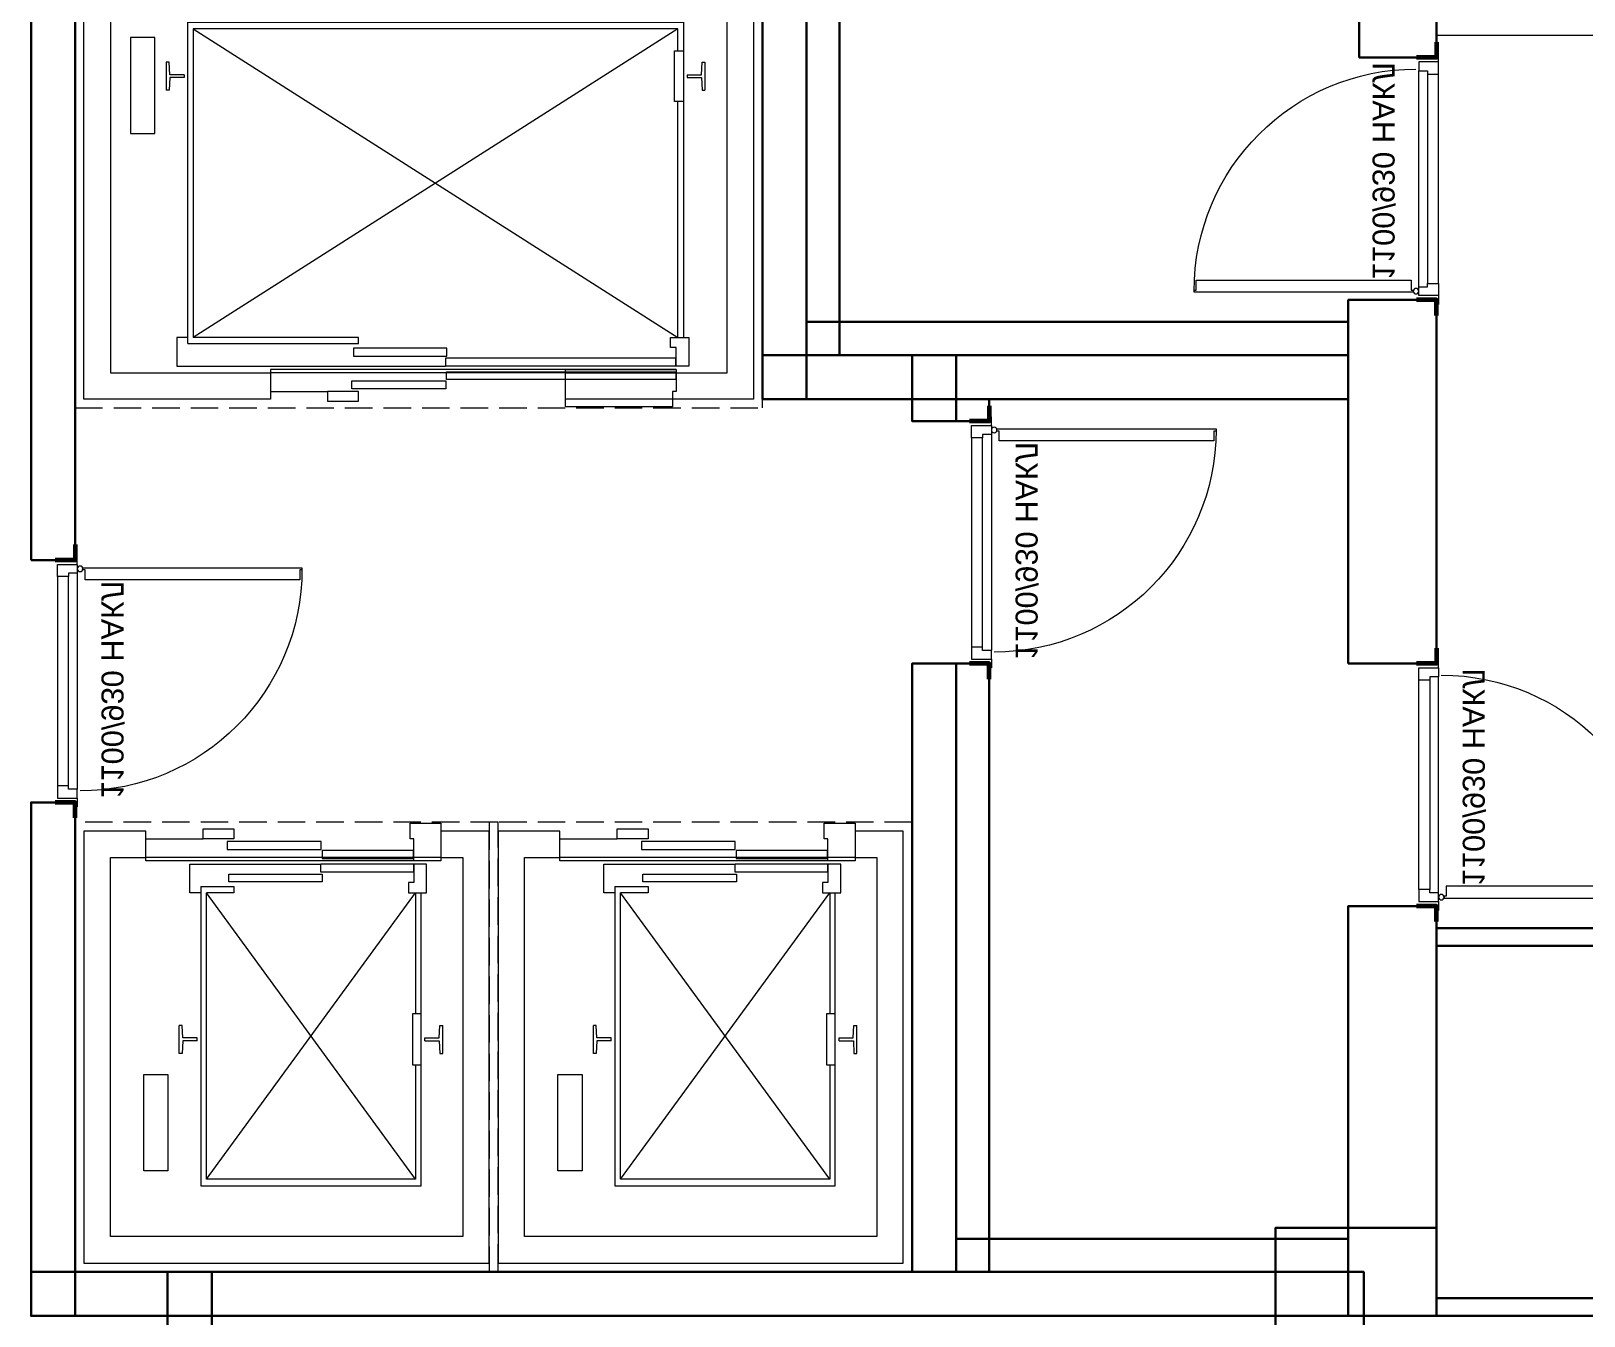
# Model space of a CAD drawing. Header units: millimetres. Extents: x 0 to 145404, y 0 to 194550.
# Drawn here: x 122225 to 129275, y 70246 to 76076 of the extents above; entities that cross this region are included whole.
import ezdxf

# ---------------------------------------------------------------- set-up
doc = ezdxf.new("R2010")
doc.units = ezdxf.units.MM
doc.linetypes.add('DASHED', pattern=[7, 5, -2, 0])
for name, color, linetype, lineweight in [('A-DOOR', 7, 'Continuous', 9), ('АР - Лифты', 173, 'Continuous', 9), ('АР - Монолит', 56, 'Continuous', 30), ('АР - Наружная стена', 144, 'Continuous', 30), ('АР - Перегородки 80', 32, 'Continuous', 30), ('АР - утеплитель', 40, 'Continuous', 30)]:
    doc.layers.add(name, color=color, linetype=linetype, lineweight=lineweight)
doc.layers.add('Q-SPCQ-1', color=9, linetype='Continuous', lineweight=9, true_color=0x808080)
doc.layers.add('АР - оборудование', color=7, linetype='Continuous', lineweight=9, true_color=0x787878)
doc.styles.add('Arial', font='arial.ttf', dxfattribs={"height": 588.085736})

# ---------------------------------------------------------------- blocks, each defined once
blk = doc.blocks.new('Электрический подъемник- стеновой - 2200 x 1100 мм-1082052-_П__План 3 этажа_с1-с5 __6_600_')
at = {"layer": 'Q-SPCQ-1'}
for p, q in [((-1000, 1650), (-1000, 220)), ((1250, 1650), (-1000, 1650)), ((1250, 192.2), (1250, 1650)), ((-975, 1620), (1225, 1620)), ((-975, 1520), (-975, 1620)), ((1225, 1620), (-975, 220)), ((-975, 1620), (1225, 220)), ((1225, 1620), (1225, 220)), ((1399.7, 1581), (1509.7, 1581)), ((1399.7, 1144.8), (1399.7, 1581)), ((1509.7, 1581), (1509.7, 1144.8)), ((-960.2, 1520), (-1000, 1520)), ((-960.2, 1290), (-960.2, 1520)), ((-1098, 1468.5), (-1098, 1341.5)), ((-1085, 1468.5), (-1098, 1468.5)), ((-1082.1, 1411.2), (-1085, 1468.5)), ((-1017, 1411.2), (-1082.1, 1411.2)), ((-1017, 1411.2), (-1017, 1398.7)), ((1267, 1411.2), (1267, 1398.7)), ((1267, 1411.2), (1332.1, 1411.2)), ((1332.1, 1411.2), (1335, 1468.5)), ((1335, 1468.5), (1348, 1468.5)), ((1348, 1468.5), (1348, 1341.5)), ((-1085, 1341.5), (-1098, 1341.5)), ((-1082, 1398.7), (-1085, 1341.5)), ((-1017, 1398.7), (-1082, 1398.7)), ((1267, 1398.7), (1332, 1398.7)), ((1332, 1398.7), (1335, 1341.5)), ((1335, 1341.5), (1348, 1341.5)), ((-1000, 1290), (-960.2, 1290)), ((-975, 220), (-975, 1290)), ((1509.7, 1144.8), (1399.7, 1144.8)), ((-1025, 220), (-1025, 90)), ((-942, 220), (-1025, 220)), ((-942, 174), (-942, 220)), ((475, 220), (1225, 220)), ((475, 192.2), (475, 220)), ((1250, 220), (1300, 220)), ((1300, 220), (1300, 90)), ((-967, 174), (-942, 174)), ((-967, 90), (-967, 174)), ((74, 170.9), (498, 170.9)), ((74, 134.9), (74, 170.9)), ((1250, 192.2), (475, 192.2)), ((498, 170.9), (498, 134.9)), ((-1025, 90), (-967, 90)), ((-967, 74.6), (875, 74.6)), ((-465, 74.6), (-967, 74.6)), ((-967, 74.6), (-967, -25.4)), ((-965, 90), (-965, 126)), ((-965, 126), (80, 126)), ((-965, 90), (80, 90)), ((-465, -95.4), (-465, 74.6)), ((498, 134.9), (74, 134.9)), ((80, 126), (80, 90)), ((1300, 90), (80, 90)), ((875, 74.6), (875, -25.4)), ((-965, 64.5), (-965, 28.5)), ((75, 64.5), (-965, 64.5)), ((-965, 28.5), (75, 28.5)), ((-465, 60), (875, 60)), ((75, 28.5), (75, 64.5)), ((79, 23), (79, -13)), ((505, 23), (79, 23)), ((505, -13), (505, 23)), ((-967, -25.4), (-950, -25.4)), ((-950, -25.4), (-950, -95.4)), ((79, -13), (505, -13)), ((475, -25.4), (615, -25.4)), ((475, -69.5), (475, -25.4)), ((615, -69.5), (475, -69.5)), ((615, -25.4), (615, -69.5)), ((875, -25.4), (615, -25.4)), ((-950, -95.4), (-465, -95.4))]:
    blk.add_line(p, q, dxfattribs=at)
blk = doc.blocks.new('Лифт Грузовой')
at = {"layer": 'АР - Лифты'}
for p, q in [((40, 3080), (40, 40)), ((2000, 3080), (40, 3080)), ((2000, 2233.5), (2000, 3080)), ((160, 2960), (1880, 2960)), ((160, 160), (160, 2960)), ((1880, 2960), (1880, 2233.5)), ((1880, 2233.5), (2000, 2233.5)), ((2000, 893.5), (1880, 893.5)), ((1880, 893.5), (1880, 160)), ((2000, 40), (2000, 893.5)), ((1880, 160), (160, 160)), ((40, 40), (2000, 40))]:
    blk.add_line(p, q, dxfattribs=at)
at = {"layer": 'АР - Лифты', "linetype": 'DASHED', "ltscale": 25}
blk.add_lwpolyline([(0, 3120), (2040, 3120), (2040, 0), (0, 0)], close=True, dxfattribs=at)
at = {"layer": 'АР - Лифты', "rotation": 90}
blk.add_blockref('Электрический подъемник- стеновой - 2200 x 1100 мм-1082052-_П__План 3 этажа_с1-с5 __6_600_', (1940, 1358.5), dxfattribs=at)
blk = doc.blocks.new('*U70')
at = {"layer": 'A-DOOR', "ltscale": 100}
for points in [[(20, 10), (-20, 10), (-20, 0)], [(1080, 10), (1120, 10), (1120, 0)]]:
    blk.add_lwpolyline(points, dxfattribs=at)
at = {"layer": 'A-DOOR'}
for points in [[(20, 10), (20, -80), (60, -80), (60, -40), (75, -40), (75, 10), (20, 10)], [(75, 10), (1025, 10)], [(1080, 10), (1080, -80), (1040, -80), (1040, -40), (1025, -40), (1025, 10), (1080, 10)], [(1025, -40), (75, -40)], [(60, -80), (1040, -80)]]:
    blk.add_lwpolyline(points, dxfattribs=at)
blk.add_lwpolyline([(45, -1090), (75, -1090), (90, -1090), (90, -1080), (90, -316.2), (90, -115), (45, -115), (45, -105), (35, -105), (35, -316.2), (35, -1090), (35, -1100), (45, -1100)], close=True, dxfattribs=at)
blk.add_circle((40, -92.5), 12.5, dxfattribs=at)
blk.add_arc((40, -92.5), 1007.5, 270, 0, dxfattribs=at)
at = {"layer": 'Defpoints', "lineweight": 60, "ltscale": 100}
for points in [[(-70, 0), (0, 0), (0, -90)], [(1170, 0), (1100, 0), (1100, -90)]]:
    blk.add_lwpolyline(points, dxfattribs=at)
at = {"layer": 'Defpoints', "linetype": 'Continuous', "ltscale": 100, "style": 'Arial'}
blk.add_text('1100/930 НАКЛ', height=100, dxfattribs=at).set_placement((90, -289.7))
blk = doc.blocks.new('*U203')
at = {"layer": 'A-DOOR'}
blk.add_lwpolyline([(-45, 1020), (-75, 1020), (-90, 1020), (-90, 1010), (-90, 246.2), (-90, 45), (-45, 45), (-45, 35), (-35, 35), (-35, 246.2), (-35, 1020), (-35, 1030), (-45, 1030)], close=True, dxfattribs=at)
at = {"layer": 'A-DOOR', "ltscale": 100}
for points in [[(-1080, 10), (-1120, 10), (-1120, 0)], [(-20, 10), (20, 10), (20, 0)]]:
    blk.add_lwpolyline(points, dxfattribs=at)
at = {"layer": 'A-DOOR'}
for points in [[(-1080, -80), (-1080, 10), (-1040, 10), (-1040, -30), (-1025, -30), (-1025, -80), (-1080, -80)], [(-60, 10), (-1040, 10)], [(-20, -80), (-20, 10), (-60, 10), (-60, -30), (-75, -30), (-75, -80), (-20, -80)], [(-1025, -30), (-75, -30)], [(-75, -80), (-1025, -80)]]:
    blk.add_lwpolyline(points, dxfattribs=at)
blk.add_circle((-40, 22.5), 12.5, dxfattribs=at)
blk.add_arc((-40, 22.5), 1007.5, 90, 180, dxfattribs=at)
at = {"layer": 'Defpoints', "lineweight": 60, "ltscale": 100}
for points in [[(-1170, 0), (-1100, 0), (-1100, -90)], [(70, 0), (0, 0), (0, -90)]]:
    blk.add_lwpolyline(points, dxfattribs=at)
at = {"layer": 'Defpoints', "linetype": 'Continuous', "ltscale": 100, "style": 'Arial'}
blk.add_text('1100/930 НАКЛ', height=100, dxfattribs=at).set_placement((-1082.8, 119.7))
blk = doc.blocks.new('Электрический подъемник- стеновой - 1300 x 950 мм-1081935-_П__План 3 этажа_с1-с5 __6_600_')
at = {"layer": 'Q-SPCQ-1'}
for p, q in [((-375, 1550), (-375, 220)), ((625, 1550), (-375, 1550)), ((-350, 1520), (600, 1520)), ((-350, 1000), (-350, 1520)), ((600, 1520), (-350, 220)), ((-350, 1520), (600, 220)), ((600, 1520), (600, 220)), ((625, 192.2), (625, 1550)), ((774.7, 1481), (884.7, 1481)), ((774.7, 1044.8), (774.7, 1481)), ((884.7, 1481), (884.7, 1044.8)), ((-335.2, 1000), (-375, 1000)), ((-335.2, 770), (-335.2, 1000)), ((884.7, 1044.8), (774.7, 1044.8)), ((-473, 948.5), (-473, 821.5)), ((-460, 948.5), (-473, 948.5)), ((-457.1, 891.2), (-460, 948.5)), ((707.1, 891.2), (710, 948.5)), ((710, 948.5), (723, 948.5)), ((723, 948.5), (723, 821.5)), ((-457, 878.7), (-460, 821.5)), ((-392, 891.2), (-457.1, 891.2)), ((-392, 878.7), (-457, 878.7)), ((-392, 891.2), (-392, 878.7)), ((642, 891.2), (642, 878.7)), ((642, 891.2), (707.1, 891.2)), ((642, 878.7), (707, 878.7)), ((707, 878.7), (710, 821.5)), ((-460, 821.5), (-473, 821.5)), ((710, 821.5), (723, 821.5)), ((-375, 770), (-335.2, 770)), ((-350, 220), (-350, 770)), ((-400, 220), (-400, 90)), ((-317, 220), (-400, 220)), ((-317, 174), (-317, 220)), ((475, 220), (600, 220)), ((475, 192.2), (475, 220)), ((625, 220), (675, 220)), ((675, 220), (675, 90)), ((-342, 174), (-317, 174)), ((-342, 90), (-342, 174)), ((74, 170.9), (498, 170.9)), ((74, 134.9), (74, 170.9)), ((625, 192.2), (475, 192.2)), ((498, 170.9), (498, 134.9)), ((-465, 74.6), (-342, 74.6)), ((-465, -95.4), (-465, 74.6)), ((-400, 90), (-342, 90)), ((-342, 74.6), (875, 74.6)), ((-342, 74.6), (-342, -25.4)), ((-340, 90), (-340, 126)), ((-340, 126), (80, 126)), ((-340, 90), (80, 90)), ((498, 134.9), (74, 134.9)), ((80, 126), (80, 90)), ((675, 90), (80, 90)), ((875, 74.6), (875, -25.4)), ((-465, 60), (875, 60)), ((-340, 64.5), (-340, 28.5)), ((75, 64.5), (-340, 64.5)), ((-340, 28.5), (75, 28.5)), ((75, 28.5), (75, 64.5)), ((79, 23), (79, -13)), ((505, 23), (79, 23)), ((505, -13), (505, 23)), ((-342, -25.4), (-325, -25.4)), ((-325, -25.4), (-325, -95.4)), ((79, -13), (505, -13)), ((475, -25.4), (615, -25.4)), ((475, -69.5), (475, -25.4)), ((615, -69.5), (475, -69.5)), ((615, -25.4), (615, -69.5)), ((875, -25.4), (615, -25.4)), ((-325, -95.4), (-465, -95.4))]:
    blk.add_line(p, q, dxfattribs=at)
blk = doc.blocks.new('Лифт Пассажирский')
at = {"layer": 'АР - Лифты'}
for p, q in [((2000, 1880), (40, 1880)), ((40, 1880), (40, 40)), ((2000, 1599), (2000, 1880)), ((160, 1760), (1880, 1760)), ((160, 160), (160, 1760)), ((1880, 1760), (1880, 1599)), ((1880, 1599), (2000, 1599)), ((2000, 259), (1880, 259)), ((1880, 259), (1880, 160)), ((2000, 40), (2000, 259)), ((1880, 160), (160, 160)), ((40, 40), (2000, 40))]:
    blk.add_line(p, q, dxfattribs=at)
at = {"layer": 'АР - Лифты', "linetype": 'DASHED', "ltscale": 25}
blk.add_lwpolyline([(0, 0), (2040, 0), (2040, 1920), (0, 1920)], close=True, dxfattribs=at)
at = {"layer": 'АР - Лифты', "rotation": 90}
blk.add_blockref('Электрический подъемник- стеновой - 1300 x 950 мм-1081935-_П__План 3 этажа_с1-с5 __6_600_', (1940, 724), dxfattribs=at)
blk = doc.blocks.new('*U68')
at = {"layer": 'A-DOOR'}
blk.add_lwpolyline([(45, 1020), (75, 1020), (90, 1020), (90, 1010), (90, 246.2), (90, 45), (45, 45), (45, 35), (35, 35), (35, 246.2), (35, 1020), (35, 1030), (45, 1030)], close=True, dxfattribs=at)
at = {"layer": 'A-DOOR', "ltscale": 100}
for points in [[(20, 10), (-20, 10), (-20, 0)], [(1080, 10), (1120, 10), (1120, 0)]]:
    blk.add_lwpolyline(points, dxfattribs=at)
at = {"layer": 'A-DOOR'}
for points in [[(20, -80), (20, 10), (60, 10), (60, -30), (75, -30), (75, -80), (20, -80)], [(60, 10), (1040, 10)], [(1080, -80), (1080, 10), (1040, 10), (1040, -30), (1025, -30), (1025, -80), (1080, -80)], [(1025, -30), (75, -30)], [(75, -80), (1025, -80)]]:
    blk.add_lwpolyline(points, dxfattribs=at)
blk.add_circle((40, 22.5), 12.5, dxfattribs=at)
blk.add_arc((40, 22.5), 1007.5, 0, 90, dxfattribs=at)
at = {"layer": 'Defpoints', "lineweight": 60, "ltscale": 100}
for points in [[(-70, 0), (0, 0), (0, -90)], [(1170, 0), (1100, 0), (1100, -90)]]:
    blk.add_lwpolyline(points, dxfattribs=at)
at = {"layer": 'Defpoints', "linetype": 'Continuous', "ltscale": 100, "style": 'Arial'}
blk.add_text('1100/930 НАКЛ', height=100, dxfattribs=at).set_placement((90, 119.7))
blk = doc.blocks.new('Лестничная клетка Н1 9000 тип 12')
at = {"layer": 'АР - Монолит'}
for points in [[(0, -200), (0, 0), (5980, 0), (5980, -200)], [(0, 0), (200, 0), (200, -2330), (0, -2330)], [(4000, -200), (4200, -200), (4200, -2960), (4000, -2960)], [(0, -3430), (200, -3430), (200, -6360), (0, -6360)], [(4000, -4360), (4200, -4360), (4200, -4060), (4000, -4060)], [(3320, -4160), (3520, -4160), (3520, -6160), (3320, -6160)], [(3320, -4360), (3320, -4160), (5980, -4160), (5980, -4360)], [(4200, -4360), (4200, -4160), (5980, -4160), (5980, -4360)]]:
    blk.add_lwpolyline(points, close=True, dxfattribs=at)
at = {"layer": 'АР - Наружная стена'}
for points in [[(5980, 0), (5980, -1860), (6380, -1860), (6380, 0)], [(5980, -2960), (5980, -4610), (6380, -4610), (6380, -2960)], [(6030, -5710), (6030, -9200), (6380, -9200), (6380, -5710)]]:
    blk.add_lwpolyline(points, close=True, dxfattribs=at)
at = {"layer": 'АР - оборудование', "ltscale": 100}
blk.add_lwpolyline([(7880, -7310), (7880, -5810), (6380, -5810), (6380, -7310)], close=True, dxfattribs=at)
at = {"layer": 'АР - Перегородки 80'}
blk.add_lwpolyline([(7980, -1760), (7980, -1680), (6380, -1680), (6380, -1760)], close=True, dxfattribs=at)
at = {"layer": 'АР - утеплитель'}
for points in [[(4200, -200), (4350, -200), (4350, -2960), (4200, -2960)], [(4200, -350), (4200, -200), (5980, -200), (5980, -350)], [(4200, -4160), (4350, -4160), (4350, -4060), (4200, -4060)], [(3520, -4510), (3520, -4360), (5980, -4360), (5980, -4510)], [(3520, -6160), (3670, -6160), (3670, -4360), (3520, -4360)]]:
    blk.add_lwpolyline(points, close=True, dxfattribs=at)
at = {"xscale": -1, "rotation": 90}
for p in [(2120, -200), (4000, -200)]:
    blk.add_blockref('Лифт Пассажирский', p, dxfattribs=at)
at = {"ltscale": 100, "rotation": 270}
for name, p in [('*U68', (6380, -1860)), ('*U203', (200, -3430)), ('*U203', (4350, -4060)), ('*U70', (6380, -4610))]:
    blk.add_blockref(name, p, dxfattribs=at)
at = {"rotation": 90.00000000000007}
blk.add_blockref('Лифт Грузовой', (3320, -6160), dxfattribs=at)
blk = doc.blocks.new('Квартира 1К 6550 тип 4')
at = {"layer": 'АР - Монолит'}
for points in [[(0, 6750), (0, 6550), (5650, 6550), (5650, 6750)], [(620, 6750), (620, 5200), (820, 5200), (820, 6750)]]:
    blk.add_lwpolyline(points, close=True, dxfattribs=at)
at = {"layer": 'АР - Наружная стена'}
for points in [[(5650, 6550), (6380, 6550), (6380, 6950), (5650, 6950)], [(6050, 3210), (6050, 6750), (5650, 6750), (5650, 3210)]]:
    blk.add_lwpolyline(points, close=True, dxfattribs=at)
at = {"layer": 'АР - Перегородки 80'}
blk.add_lwpolyline([(6380, 6550), (7250, 6550), (7250, 6630), (6380, 6630)], close=True, dxfattribs=at)
blk = doc.blocks.new('V_Section_3')
at = {"xscale": -1, "rotation": 180}
blk.add_blockref('Лестничная клетка Н1 9000 тип 12', (8950, -28100), dxfattribs=at)
blk.add_blockref('Квартира 1К 6550 тип 4', (8950, -34650))

msp = doc.modelspace()

# ---------------------------------------------------------------- block references
msp.add_blockref('V_Section_3', (113275.5, 98346.1, 0))

doc.saveas('drawing.dxf')
